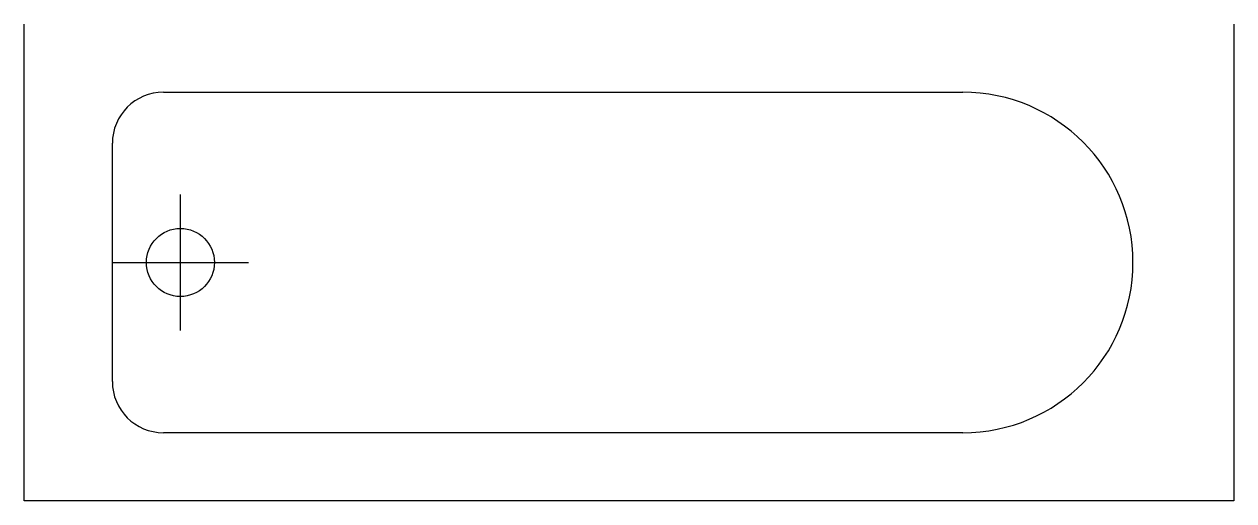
# Model space of a CAD drawing. Header units: millimetres. Extents: x 3063 to 3223, y 529 to 592.
import ezdxf

# ---------------------------------------------------------------- set-up
doc = ezdxf.new("R2010")
doc.units = ezdxf.units.MM

msp = doc.modelspace()

# ---------------------------------------------------------------- linework, layer by layer
for p, q in [((3062.9, 529.43), (3062.9, 592.43)), ((3222.9, 592.43), (3222.9, 529.43)), ((3081.31, 583.43), (3187.06, 583.43)), ((3074.56, 545.18), (3074.56, 576.68)), ((3083.56, 551.93), (3083.56, 569.93)), ((3074.56, 560.93), (3092.56, 560.93)), ((3187.06, 538.43), (3081.31, 538.43)), ((3222.9, 529.43), (3062.9, 529.43))]:
    msp.add_line(p, q)
msp.add_circle((3083.56, 560.93), 4.5)
for centre, radius, start, end in [((3081.31, 576.68), 6.75, 90, 180), ((3187.06, 560.93), 22.5, 270, 90), ((3081.31, 545.18), 6.75, 180, 270)]:
    msp.add_arc(centre, radius, start, end)

doc.saveas('drawing.dxf')
